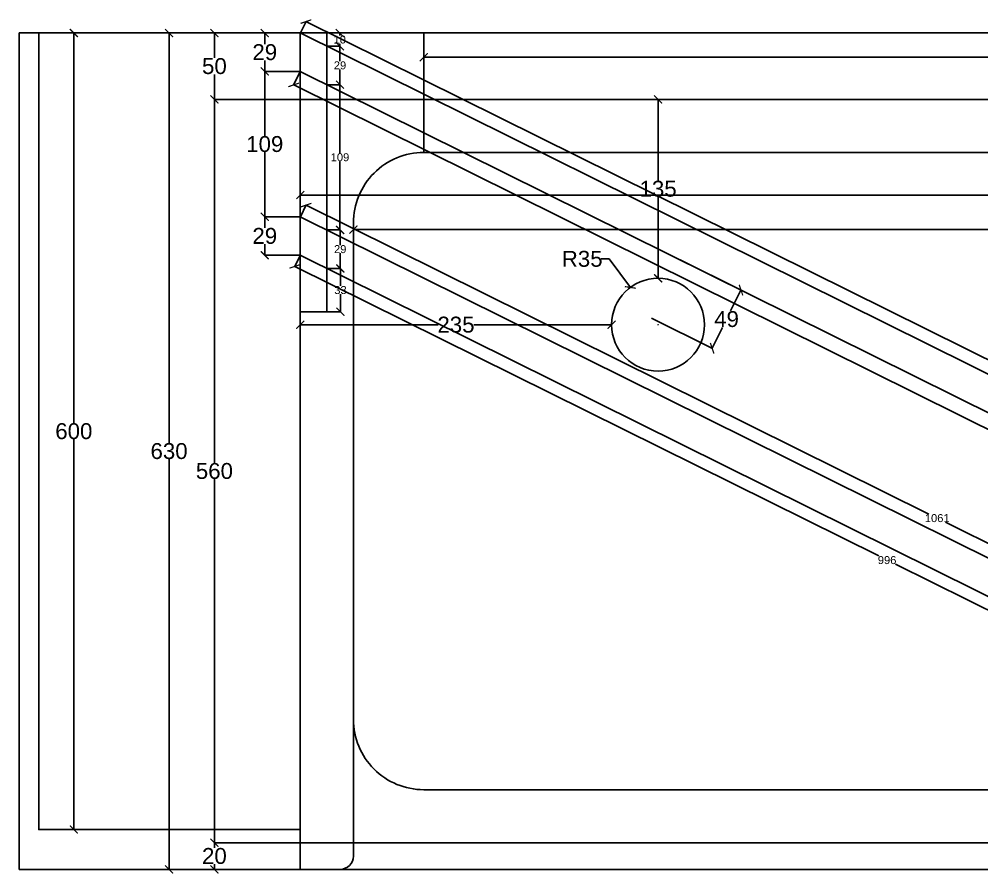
# Model space of a CAD drawing. Header units: inches. Extents: x -212 to 1238, y -87 to 640.
# Drawn here: x -212 to 513, y -3 to 640 of the extents above; entities that cross this region are included whole.
import ezdxf

# ---------------------------------------------------------------- set-up
doc = ezdxf.new("R2010")
doc.units = ezdxf.units.IN
doc.header["$MEASUREMENT"] = 0
doc.styles.get("Standard").update_dxf_attribs({"font": 'Arial.ttf'})
doc.dimstyles.get("Standard").update_dxf_attribs({"dimtxt": 6, "dimasz": 0.18, "dimexe": 0.18, "dimexo": 0.0625, "dimgap": 0.09, "dimtad": 0, "dimtih": 1, "dimtoh": 1, "dimdec": 0, "dimzin": 0, "dimdsep": 46, "dimtxsty": 'Standard', "dimcen": 0.09, "dimadec": 0, "dimazin": 0, "dimtfac": 1, "dimtdec": 0, "dimtofl": 0, "dimtmove": 0, "dimatfit": 3, "dimfxl": 1, "dimtolj": 1, "dimtzin": 0, "dimarcsym": 0})

# ---------------------------------------------------------------- blocks, each defined once
blk = doc.blocks.new('_ArchTick')
at = {"color": 0, "linetype": 'ByBlock', "const_width": 0.15}
blk.add_lwpolyline([(-0.5, -0.5), (0.5, 0.5)], dxfattribs=at)
blk = doc.blocks.new('*D4')
at = {"color": 0, "lineweight": -2, "transparency": 16777216}
for p, q in [((226.76, 459.81), (232.76, 459.81)), ((232.76, 459.81), (248.68, 438.35)), ((269.43, 410.24), (269.63, 410.24)), ((269.53, 410.14), (269.53, 410.34))]:
    blk.add_line(p, q, dxfattribs=at)
at = {"layer": 'Defpoints', "color": 0, "transparency": 16777216}
for p in [(248.68, 438.35), (269.53, 410.24)]:
    blk.add_point(p, dxfattribs=at)
at = {"color": 0, "lineweight": -2, "transparency": 16777216, "xscale": 6, "yscale": 6, "zscale": 6, "rotation": 306.5626317561072}
blk.add_blockref('_ArchTick', (248.68, 438.35), dxfattribs=at)
at = {"color": 0, "transparency": 16777216, "insert": (212.34, 459.81), "char_height": 12, "attachment_point": 5}
blk.add_mtext('\\A1;R35', dxfattribs=at)
blk = doc.blocks.new('*D5')
at = {"color": 0, "lineweight": -2, "transparency": 16777216}
for p, q in [((286.21, 459.03), (332.12, 436.27)), ((331.96, 436.35), (324.15, 420.61)), ((264.48, 415.21), (310.39, 392.45)), ((310.23, 392.53), (318.03, 408.27))]:
    blk.add_line(p, q, dxfattribs=at)
at = {"layer": 'Defpoints', "color": 0, "transparency": 16777216}
for p in [(286.16, 459.06), (331.96, 436.35), (264.43, 415.24)]:
    blk.add_point(p, dxfattribs=at)
at = {"color": 0, "lineweight": -2, "transparency": 16777216, "xscale": 6, "yscale": 6, "zscale": 6}
for p, rotation in [((331.96, 436.35), 63.62157936648762), ((310.23, 392.53), 243.6215793664876)]:
    blk.add_blockref('_ArchTick', p, dxfattribs=dict(at, rotation=rotation))
at = {"color": 0, "transparency": 16777216, "insert": (321.09, 414.44), "char_height": 12, "attachment_point": 5}
blk.add_mtext('\\A1;49', dxfattribs=at)
blk = doc.blocks.new('*D8')
at = {"color": 0, "lineweight": -2, "transparency": 16777216}
for p, q in [((269.53, 580), (269.53, 518.79)), ((269.59, 580), (269.71, 580)), ((269.53, 445.24), (269.53, 506.45)), ((269.46, 445.24), (269.35, 445.24))]:
    blk.add_line(p, q, dxfattribs=at)
at = {"layer": 'Defpoints', "color": 0, "transparency": 16777216}
for p in [(269.53, 580), (269.53, 580), (269.53, 445.24)]:
    blk.add_point(p, dxfattribs=at)
at = {"color": 0, "lineweight": -2, "transparency": 16777216, "xscale": 6, "yscale": 6, "zscale": 6}
for p, rotation in [((269.53, 580), 90), ((269.53, 445.24), 270)]:
    blk.add_blockref('_ArchTick', p, dxfattribs=dict(at, rotation=rotation))
at = {"color": 0, "transparency": 16777216, "insert": (269.53, 512.62), "char_height": 12, "attachment_point": 5}
blk.add_mtext('\\A1;135', dxfattribs=at)
blk = doc.blocks.new('*D9')
at = {"color": 0, "lineweight": -2, "transparency": 16777216}
for p, q in [((0, 410.3), (0, 410.42)), ((0, 410.24), (103.75, 410.24)), ((234.53, 410.24), (130.78, 410.24)), ((234.53, 410.3), (234.53, 410.42))]:
    blk.add_line(p, q, dxfattribs=at)
at = {"layer": 'Defpoints', "color": 0, "transparency": 16777216}
for p in [(0, 410.24), (0, 410.24), (234.53, 410.24)]:
    blk.add_point(p, dxfattribs=at)
at = {"color": 0, "lineweight": -2, "transparency": 16777216, "xscale": 6, "yscale": 6, "zscale": 6, "rotation": 180}
blk.add_blockref('_ArchTick', (0, 410.24), dxfattribs=at)
at = {"color": 0, "lineweight": -2, "transparency": 16777216, "xscale": 6, "yscale": 6, "zscale": 6}
blk.add_blockref('_ArchTick', (234.53, 410.24), dxfattribs=at)
at = {"color": 0, "transparency": 16777216, "insert": (117.26, 410.24), "char_height": 12, "attachment_point": 5}
blk.add_mtext('\\A1;235', dxfattribs=at)
blk = doc.blocks.new('*D13')
at = {"color": 0, "lineweight": -2, "transparency": 16777216}
for p, q in [((-0.06, 491.59), (-26.96, 491.59)), ((-26.78, 491.59), (-26.78, 483.25)), ((-26.78, 462.57), (-26.78, 470.91)), ((-0.06, 462.57), (-26.96, 462.57))]:
    blk.add_line(p, q, dxfattribs=at)
at = {"layer": 'Defpoints', "color": 0, "transparency": 16777216}
for p in [(-26.78, 491.59), (0, 491.59), (0, 462.57)]:
    blk.add_point(p, dxfattribs=at)
at = {"color": 0, "lineweight": -2, "transparency": 16777216, "xscale": 6, "yscale": 6, "zscale": 6}
for p, rotation in [((-26.78, 491.59), 90), ((-26.78, 462.57), 270)]:
    blk.add_blockref('_ArchTick', p, dxfattribs=dict(at, rotation=rotation))
at = {"color": 0, "transparency": 16777216, "insert": (-26.78, 477.08), "char_height": 12, "attachment_point": 5}
blk.add_mtext('\\A1;29', dxfattribs=at)
blk = doc.blocks.new('*D14')
at = {"color": 0, "lineweight": -2, "transparency": 16777216}
for p, q in [((-0.06, 600.98), (-26.96, 600.98)), ((-26.78, 600.98), (-26.78, 552.46)), ((-26.78, 491.59), (-26.78, 540.11)), ((-0.06, 491.59), (-26.96, 491.59))]:
    blk.add_line(p, q, dxfattribs=at)
at = {"layer": 'Defpoints', "color": 0, "transparency": 16777216}
for p in [(-26.78, 600.98), (0, 600.98), (0, 491.59)]:
    blk.add_point(p, dxfattribs=at)
at = {"color": 0, "lineweight": -2, "transparency": 16777216, "xscale": 6, "yscale": 6, "zscale": 6}
for p, rotation in [((-26.78, 600.98), 90), ((-26.78, 491.59), 270)]:
    blk.add_blockref('_ArchTick', p, dxfattribs=dict(at, rotation=rotation))
at = {"color": 0, "transparency": 16777216, "insert": (-26.78, 546.28), "char_height": 12, "attachment_point": 5}
blk.add_mtext('\\A1;109', dxfattribs=at)
blk = doc.blocks.new('*D15')
at = {"color": 0, "lineweight": -2, "transparency": 16777216}
for p, q in [((-0.06, 630), (-26.96, 630)), ((-26.78, 630), (-26.78, 621.66)), ((-26.78, 600.98), (-26.78, 609.32)), ((-0.06, 600.98), (-26.96, 600.98))]:
    blk.add_line(p, q, dxfattribs=at)
at = {"layer": 'Defpoints', "color": 0, "transparency": 16777216}
for p in [(-26.78, 630), (0, 630), (0, 600.98)]:
    blk.add_point(p, dxfattribs=at)
at = {"color": 0, "lineweight": -2, "transparency": 16777216, "xscale": 6, "yscale": 6, "zscale": 6}
for p, rotation in [((-26.78, 630), 90), ((-26.78, 600.98), 270)]:
    blk.add_blockref('_ArchTick', p, dxfattribs=dict(at, rotation=rotation))
at = {"color": 0, "transparency": 16777216, "insert": (-26.78, 615.49), "char_height": 12, "attachment_point": 5}
blk.add_mtext('\\A1;29', dxfattribs=at)
blk = doc.blocks.new('*D16')
at = {"color": 0, "lineweight": -2, "transparency": 16777216}
for p, q in [((-0.06, 20), (-64.91, 20)), ((-64.73, 20), (-64.73, 16.17)), ((-0.06, 0), (-64.91, 0)), ((-64.73, 0), (-64.73, 3.83))]:
    blk.add_line(p, q, dxfattribs=at)
at = {"layer": 'Defpoints', "color": 0, "transparency": 16777216}
for p in [(-64.73, 20), (0, 20), (0, 0)]:
    blk.add_point(p, dxfattribs=at)
at = {"color": 0, "lineweight": -2, "transparency": 16777216, "xscale": 6, "yscale": 6, "zscale": 6}
for p, rotation in [((-64.73, 20), 90), ((-64.73, 0), 270)]:
    blk.add_blockref('_ArchTick', p, dxfattribs=dict(at, rotation=rotation))
at = {"color": 0, "transparency": 16777216, "insert": (-64.73, 10), "char_height": 12, "attachment_point": 5}
blk.add_mtext('\\A1;20', dxfattribs=at)
blk = doc.blocks.new('*D17')
at = {"color": 0, "lineweight": -2, "transparency": 16777216}
for p, q in [((-0.06, 580), (-64.91, 580)), ((-64.73, 580), (-64.73, 306.17)), ((-64.73, 20), (-64.73, 293.83)), ((-0.06, 20), (-64.91, 20))]:
    blk.add_line(p, q, dxfattribs=at)
at = {"layer": 'Defpoints', "color": 0, "transparency": 16777216}
for p in [(-64.73, 580), (0, 580), (0, 20)]:
    blk.add_point(p, dxfattribs=at)
at = {"color": 0, "lineweight": -2, "transparency": 16777216, "xscale": 6, "yscale": 6, "zscale": 6}
for p, rotation in [((-64.73, 580), 90), ((-64.73, 20), 270)]:
    blk.add_blockref('_ArchTick', p, dxfattribs=dict(at, rotation=rotation))
at = {"color": 0, "transparency": 16777216, "insert": (-64.73, 300), "char_height": 12, "attachment_point": 5}
blk.add_mtext('\\A1;560', dxfattribs=at)
blk = doc.blocks.new('*D18')
at = {"color": 0, "lineweight": -2, "transparency": 16777216}
for p, q in [((-0.06, 630), (-64.91, 630)), ((-64.73, 630), (-64.73, 611.17)), ((-64.73, 580), (-64.73, 598.83)), ((-0.06, 580), (-64.91, 580))]:
    blk.add_line(p, q, dxfattribs=at)
at = {"layer": 'Defpoints', "color": 0, "transparency": 16777216}
for p in [(-64.73, 630), (0, 630), (0, 580)]:
    blk.add_point(p, dxfattribs=at)
at = {"color": 0, "lineweight": -2, "transparency": 16777216, "xscale": 6, "yscale": 6, "zscale": 6}
for p, rotation in [((-64.73, 630), 90), ((-64.73, 580), 270)]:
    blk.add_blockref('_ArchTick', p, dxfattribs=dict(at, rotation=rotation))
at = {"color": 0, "transparency": 16777216, "insert": (-64.73, 605), "char_height": 12, "attachment_point": 5}
blk.add_mtext('\\A1;50', dxfattribs=at)
blk = doc.blocks.new('*D19')
at = {"color": 0, "lineweight": -2, "transparency": 16777216}
for p, q in [((-0.06, 630), (-99.06, 630)), ((-98.88, 630), (-98.88, 321.17)), ((-98.88, 0), (-98.88, 308.83)), ((-0.06, 0), (-99.06, 0))]:
    blk.add_line(p, q, dxfattribs=at)
at = {"layer": 'Defpoints', "color": 0, "transparency": 16777216}
for p in [(0, 630), (-98.88, 0), (0, 0)]:
    blk.add_point(p, dxfattribs=at)
at = {"color": 0, "lineweight": -2, "transparency": 16777216, "xscale": 6, "yscale": 6, "zscale": 6}
for p, rotation in [((-98.88, 630), 90), ((-98.88, 0), 270)]:
    blk.add_blockref('_ArchTick', p, dxfattribs=dict(at, rotation=rotation))
at = {"color": 0, "transparency": 16777216, "insert": (-98.88, 315), "char_height": 12, "attachment_point": 5}
blk.add_mtext('\\A1;630', dxfattribs=at)
blk = doc.blocks.new('*D20')
at = {"color": 0, "lineweight": -2, "transparency": 16777216}
for p, q in [((1080, 579.94), (1080, 507.78)), ((0, 508.02), (0, 508.14)), ((0, 507.96), (522.56, 507.96)), ((1080, 507.96), (557.44, 507.96))]:
    blk.add_line(p, q, dxfattribs=at)
at = {"layer": 'Defpoints', "color": 0, "transparency": 16777216}
for p in [(1080, 580), (0, 507.96), (0, 507.96)]:
    blk.add_point(p, dxfattribs=at)
at = {"color": 0, "lineweight": -2, "transparency": 16777216, "xscale": 6, "yscale": 6, "zscale": 6, "rotation": 180}
blk.add_blockref('_ArchTick', (0, 507.96), dxfattribs=at)
at = {"color": 0, "lineweight": -2, "transparency": 16777216, "xscale": 6, "yscale": 6, "zscale": 6}
blk.add_blockref('_ArchTick', (1080, 507.96), dxfattribs=at)
at = {"color": 0, "transparency": 16777216, "insert": (540, 507.96), "char_height": 12, "attachment_point": 5}
blk.add_mtext('\\A1;1080', dxfattribs=at)
blk = doc.blocks.new('*D21')
at = {"color": 0, "lineweight": -2, "transparency": 16777216}
for p, q in [((1040, 486.94), (1040, 481.81)), ((40, 482.06), (40, 482.17)), ((40, 481.99), (558.8, 481.99)), ((1040, 481.99), (593.68, 481.99))]:
    blk.add_line(p, q, dxfattribs=at)
at = {"layer": 'Defpoints', "color": 0, "transparency": 16777216}
for p in [(1040, 487), (40, 481.99), (40, 481.99)]:
    blk.add_point(p, dxfattribs=at)
at = {"color": 0, "lineweight": -2, "transparency": 16777216, "xscale": 6, "yscale": 6, "zscale": 6, "rotation": 180}
blk.add_blockref('_ArchTick', (40, 481.99), dxfattribs=at)
at = {"color": 0, "lineweight": -2, "transparency": 16777216, "xscale": 6, "yscale": 6, "zscale": 6}
blk.add_blockref('_ArchTick', (1040, 481.99), dxfattribs=at)
at = {"color": 0, "transparency": 16777216, "insert": (576.24, 481.99), "char_height": 12, "attachment_point": 5}
blk.add_mtext('\\A1;1000', dxfattribs=at)
blk = doc.blocks.new('*D28')
at = {"color": 0, "lineweight": -2, "transparency": 16777216}
for p, q in [((93, 611.75), (93, 611.87)), ((93, 611.69), (610.77, 611.69)), ((987, 611.69), (637.3, 611.69)), ((987, 611.75), (987, 611.87))]:
    blk.add_line(p, q, dxfattribs=at)
at = {"layer": 'Defpoints', "color": 0, "transparency": 16777216}
for p in [(93, 611.69), (987, 611.69), (987, 611.69)]:
    blk.add_point(p, dxfattribs=at)
at = {"color": 0, "lineweight": -2, "transparency": 16777216, "xscale": 6, "yscale": 6, "zscale": 6, "rotation": 180}
blk.add_blockref('_ArchTick', (93, 611.69), dxfattribs=at)
at = {"color": 0, "lineweight": -2, "transparency": 16777216, "xscale": 6, "yscale": 6, "zscale": 6}
blk.add_blockref('_ArchTick', (987, 611.69), dxfattribs=at)
at = {"color": 0, "transparency": 16777216, "insert": (624.04, 611.69), "char_height": 12, "attachment_point": 5}
blk.add_mtext('\\A1;894', dxfattribs=at)
blk = doc.blocks.new('*D30')
at = {"color": 0, "lineweight": -2, "transparency": 16777216}
for p, q in [((-170.63, 630), (-170.63, 336.17)), ((-170.57, 630), (-170.45, 630)), ((-170.63, 30), (-170.63, 323.83)), ((-170.69, 30), (-170.81, 30))]:
    blk.add_line(p, q, dxfattribs=at)
at = {"layer": 'Defpoints', "color": 0, "transparency": 16777216}
for p in [(-170.63, 630), (-170.63, 30), (-170.63, 30)]:
    blk.add_point(p, dxfattribs=at)
at = {"color": 0, "lineweight": -2, "transparency": 16777216, "xscale": 6, "yscale": 6, "zscale": 6}
for p, rotation in [((-170.63, 630), 90), ((-170.63, 30), 270)]:
    blk.add_blockref('_ArchTick', p, dxfattribs=dict(at, rotation=rotation))
at = {"color": 0, "transparency": 16777216, "insert": (-170.63, 330), "char_height": 12, "attachment_point": 5}
blk.add_mtext('\\A1;600', dxfattribs=at)
blk = doc.blocks.new('*D32')
at = {"color": 0, "lineweight": -2, "transparency": 16777216}
for p, q in [((20.06, 630), (29.87, 630)), ((29.69, 630), (29.69, 628.17)), ((20.06, 620.08), (29.87, 620.08)), ((29.69, 620.08), (29.69, 621.91))]:
    blk.add_line(p, q, dxfattribs=at)
at = {"layer": 'Defpoints', "color": 0, "transparency": 16777216}
for p in [(20, 630), (20, 620.08), (29.69, 620.08)]:
    blk.add_point(p, dxfattribs=at)
at = {"color": 0, "lineweight": -2, "transparency": 16777216, "xscale": 6, "yscale": 6, "zscale": 6}
for p, rotation in [((29.69, 630), 90), ((29.69, 620.08), 270)]:
    blk.add_blockref('_ArchTick', p, dxfattribs=dict(at, rotation=rotation))
at = {"color": 0, "transparency": 16777216, "insert": (29.69, 625.04), "char_height": 6, "attachment_point": 5}
blk.add_mtext('\\A1;10', dxfattribs=at)
blk = doc.blocks.new('*D33')
at = {"color": 0, "lineweight": -2, "transparency": 16777216}
for p, q in [((20.06, 620.08), (30.05, 620.08)), ((29.87, 620.08), (29.87, 608.7)), ((29.87, 591.06), (29.87, 602.44)), ((20.06, 591.06), (30.05, 591.06))]:
    blk.add_line(p, q, dxfattribs=at)
at = {"layer": 'Defpoints', "color": 0, "transparency": 16777216}
for p in [(20, 620.08), (29.87, 620.08), (20, 591.06)]:
    blk.add_point(p, dxfattribs=at)
at = {"color": 0, "lineweight": -2, "transparency": 16777216, "xscale": 6, "yscale": 6, "zscale": 6}
for p, rotation in [((29.87, 620.08), 90), ((29.87, 591.06), 270)]:
    blk.add_blockref('_ArchTick', p, dxfattribs=dict(at, rotation=rotation))
at = {"color": 0, "transparency": 16777216, "insert": (29.87, 605.57), "char_height": 6, "attachment_point": 5}
blk.add_mtext('\\A1;29', dxfattribs=at)
blk = doc.blocks.new('*D34')
at = {"color": 0, "lineweight": -2, "transparency": 16777216}
for p, q in [((20.06, 591.06), (30.05, 591.06)), ((29.87, 591.06), (29.87, 539.5)), ((29.87, 481.67), (29.87, 533.23)), ((20.06, 481.67), (30.05, 481.67))]:
    blk.add_line(p, q, dxfattribs=at)
at = {"layer": 'Defpoints', "color": 0, "transparency": 16777216}
for p in [(20, 591.06), (20, 481.67), (29.87, 481.67)]:
    blk.add_point(p, dxfattribs=at)
at = {"color": 0, "lineweight": -2, "transparency": 16777216, "xscale": 6, "yscale": 6, "zscale": 6}
for p, rotation in [((29.87, 591.06), 90), ((29.87, 481.67), 270)]:
    blk.add_blockref('_ArchTick', p, dxfattribs=dict(at, rotation=rotation))
at = {"color": 0, "transparency": 16777216, "insert": (29.87, 536.36), "char_height": 6, "attachment_point": 5}
blk.add_mtext('\\A1;109', dxfattribs=at)
blk = doc.blocks.new('*D35')
at = {"color": 0, "lineweight": -2, "transparency": 16777216}
for p, q in [((20.06, 481.67), (30.23, 481.67)), ((30.05, 481.67), (30.05, 470.29)), ((30.05, 452.65), (30.05, 464.03)), ((20.06, 452.65), (30.23, 452.65))]:
    blk.add_line(p, q, dxfattribs=at)
at = {"layer": 'Defpoints', "color": 0, "transparency": 16777216}
for p in [(20, 481.67), (20, 452.65), (30.05, 452.65)]:
    blk.add_point(p, dxfattribs=at)
at = {"color": 0, "lineweight": -2, "transparency": 16777216, "xscale": 6, "yscale": 6, "zscale": 6}
for p, rotation in [((30.05, 481.67), 90), ((30.05, 452.65), 270)]:
    blk.add_blockref('_ArchTick', p, dxfattribs=dict(at, rotation=rotation))
at = {"color": 0, "transparency": 16777216, "insert": (30.05, 467.16), "char_height": 6, "attachment_point": 5}
blk.add_mtext('\\A1;29', dxfattribs=at)
blk = doc.blocks.new('*D36')
at = {"color": 0, "lineweight": -2, "transparency": 16777216}
for p, q in [((20.06, 452.65), (30.41, 452.65)), ((30.23, 452.65), (30.23, 439.45)), ((30.23, 420), (30.23, 433.19)), ((20.06, 420), (30.41, 420))]:
    blk.add_line(p, q, dxfattribs=at)
at = {"layer": 'Defpoints', "color": 0, "transparency": 16777216}
for p in [(20, 452.65), (20, 420), (30.23, 420)]:
    blk.add_point(p, dxfattribs=at)
at = {"color": 0, "lineweight": -2, "transparency": 16777216, "xscale": 6, "yscale": 6, "zscale": 6}
for p, rotation in [((30.23, 452.65), 90), ((30.23, 420), 270)]:
    blk.add_blockref('_ArchTick', p, dxfattribs=dict(at, rotation=rotation))
at = {"color": 0, "transparency": 16777216, "insert": (30.23, 436.32), "char_height": 6, "attachment_point": 5}
blk.add_mtext('\\A1;33', dxfattribs=at)
blk = doc.blocks.new('*D42')
at = {"color": 0, "lineweight": -2, "transparency": 16777216}
for p, q in [((0.03, 630.06), (4.33, 638.73)), ((4.25, 638.57), (590.43, 347.86)), ((1234.25, 28.57), (603.06, 341.6)), ((1230.03, 20.06), (1234.33, 28.73))]:
    blk.add_line(p, q, dxfattribs=at)
at = {"layer": 'Defpoints', "color": 0, "transparency": 16777216}
for p in [(0, 630), (1234.25, 28.57), (1230, 20)]:
    blk.add_point(p, dxfattribs=at)
at = {"color": 0, "lineweight": -2, "transparency": 16777216, "xscale": 6, "yscale": 6, "zscale": 6}
for p, rotation in [((4.25, 638.57), 153.6215793664876), ((1234.25, 28.57), 333.6215793664876)]:
    blk.add_blockref('_ArchTick', p, dxfattribs=dict(at, rotation=rotation))
at = {"color": 0, "transparency": 16777216, "insert": (596.75, 344.73), "char_height": 6, "attachment_point": 5}
blk.add_mtext('\\A1;1373', dxfattribs=at)
blk = doc.blocks.new('*D43')
at = {"color": 0, "lineweight": -2, "transparency": 16777216}
for p, q in [((-0.03, 600.92), (-5.08, 590.73)), ((-5, 590.89), (574.43, 303.53)), ((1166.48, 9.91), (587.05, 297.27)), ((1171.45, 19.94), (1166.4, 9.75))]:
    blk.add_line(p, q, dxfattribs=at)
at = {"layer": 'Defpoints', "color": 0, "transparency": 16777216}
for p in [(0, 600.98), (-5, 590.89), (1171.48, 20)]:
    blk.add_point(p, dxfattribs=at)
at = {"color": 0, "lineweight": -2, "transparency": 16777216, "xscale": 6, "yscale": 6, "zscale": 6}
for p, rotation in [((-5, 590.89), 153.6215793664876), ((1166.48, 9.91), 333.6215793664876)]:
    blk.add_blockref('_ArchTick', p, dxfattribs=dict(at, rotation=rotation))
at = {"color": 0, "transparency": 16777216, "insert": (580.74, 300.4), "char_height": 6, "attachment_point": 5}
blk.add_mtext('\\A1;1308', dxfattribs=at)
blk = doc.blocks.new('*D44')
at = {"color": 0, "lineweight": -2, "transparency": 16777216}
for p, q in [((0.03, 491.64), (4.41, 500.49)), ((4.33, 500.33), (473.47, 267.66)), ((955.24, 28.74), (486.1, 261.4)), ((950.94, 20.06), (955.32, 28.9))]:
    blk.add_line(p, q, dxfattribs=at)
at = {"layer": 'Defpoints', "color": 0, "transparency": 16777216}
for p in [(0, 491.59), (955.24, 28.74), (950.91, 20)]:
    blk.add_point(p, dxfattribs=at)
at = {"color": 0, "lineweight": -2, "transparency": 16777216, "xscale": 6, "yscale": 6, "zscale": 6}
for p, rotation in [((4.33, 500.33), 153.6215793664876), ((955.24, 28.74), 333.6215793664876)]:
    blk.add_blockref('_ArchTick', p, dxfattribs=dict(at, rotation=rotation))
at = {"color": 0, "transparency": 16777216, "insert": (479.79, 264.53), "char_height": 6, "attachment_point": 5}
blk.add_mtext('\\A1;1061', dxfattribs=at)
blk = doc.blocks.new('*D45')
at = {"color": 0, "lineweight": -2, "transparency": 16777216}
for p, q in [((-0.03, 462.51), (-4.23, 454.03)), ((-4.15, 454.2), (435.73, 236.04)), ((888.24, 11.63), (448.36, 229.78)), ((892.36, 19.94), (888.16, 11.47))]:
    blk.add_line(p, q, dxfattribs=at)
at = {"layer": 'Defpoints', "color": 0, "transparency": 16777216}
for p in [(0, 462.57), (-4.15, 454.2), (892.39, 20)]:
    blk.add_point(p, dxfattribs=at)
at = {"color": 0, "lineweight": -2, "transparency": 16777216, "xscale": 6, "yscale": 6, "zscale": 6}
for p, rotation in [((-4.15, 454.2), 153.6215793664876), ((888.24, 11.63), 333.6215793664876)]:
    blk.add_blockref('_ArchTick', p, dxfattribs=dict(at, rotation=rotation))
at = {"color": 0, "transparency": 16777216, "insert": (442.04, 232.91), "char_height": 6, "attachment_point": 5}
blk.add_mtext('\\A1;996', dxfattribs=at)

msp = doc.modelspace()

# ---------------------------------------------------------------- linework, layer by layer
at = {"color": 3}
msp.add_lwpolyline([(93, 630), (-211.74, 630), (-211.74, 0), (30, 0, 0.414214), (40, 10), (40, 487, -0.414214), (93, 540)], format="xyb", close=True, dxfattribs=at)
at = {"color": 5}
msp.add_lwpolyline([(0, 30), (-197.08, 30), (-197.08, 630), (0, 630)], close=True, dxfattribs=at)
msp.add_lwpolyline([(0, 0), (1230, 0), (1230, 630), (0, 630)], close=True)
at = {"color": 1}
for points in [[(0, 630), (1230, 20), (1171.48, 20), (0, 600.98)], [(0, 491.59), (950.91, 20), (892.39, 20), (0, 462.57)]]:
    msp.add_lwpolyline(points, close=True, dxfattribs=at)
at = {"color": 4}
msp.add_lwpolyline([(0, 630), (0, 420), (20, 420), (20, 630)], close=True, dxfattribs=at)
at = {"color": 3}
msp.add_lwpolyline([(987, 540), (93, 540), (93, 630), (987, 630)], close=True, dxfattribs=at)
at = {"color": 2}
msp.add_lwpolyline([(0, 20), (1080, 20), (1080, 580), (0, 580)], close=True, dxfattribs=at)
msp.add_lwpolyline([(93, 60), (987, 60, 0.414214), (1040, 113), (1040, 487, 0.414214), (987, 540), (93, 540, 0.414214), (40, 487), (40, 113, 0.414214)], format="xyb", close=True, dxfattribs=at)
msp.add_circle((269.53, 410.24), 35, dxfattribs=at)

# ---------------------------------------------------------------- dimensions: what is measured, and where the dimension line sits
dim = msp.add_linear_dim(base=(1234.25, 28.57), p1=(0, 630), p2=(1230, 20), angle=333.62158, dimstyle='Standard', override={"dimasz": 6, "dimblk": 'ArchTick', "dimblk1": 'ArchTick', "dimblk2": 'ArchTick', "dimcen": 0.1, "dimldrblk": 'ArchTick'})
dim.commit()
dim.dimension.update_dxf_attribs({"geometry": '*D42', "text_midpoint": (596.75, 344.73), "dimtype": 161})
for base, p1, p2, angle, override, picture, middle in [((-170.63, 30), (-170.63, 630), (-170.63, 30), 90, {"dimtxt": 12, "dimasz": 6, "dimblk": 'ArchTick', "dimblk1": 'ArchTick', "dimblk2": 'ArchTick', "dimcen": 0.1, "dimldrblk": 'ArchTick'}, '*D30', (-170.63, 330)), ((-98.88, 0), (0, 630), (0, 0), 90, {"dimtxt": 12, "dimasz": 6, "dimblk": 'ArchTick', "dimblk1": 'ArchTick', "dimblk2": 'ArchTick', "dimcen": 0.1, "dimldrblk": 'ArchTick'}, '*D19', (-98.88, 315)), ((-64.73, 630), (0, 580), (0, 630), 270, {"dimtxt": 12, "dimasz": 6, "dimblk": 'ArchTick', "dimblk1": 'ArchTick', "dimblk2": 'ArchTick', "dimcen": 0.1, "dimldrblk": 'ArchTick'}, '*D18', (-64.73, 605)), ((-26.78, 630), (0, 600.98), (0, 630), 270, {"dimtxt": 12, "dimasz": 6, "dimblk": 'ArchTick', "dimblk1": 'ArchTick', "dimblk2": 'ArchTick', "dimcen": 0.1, "dimldrblk": 'ArchTick'}, '*D15', (-26.78, 615.49)), ((29.69, 620.08), (20, 630), (20, 620.08), 90, {"dimasz": 6, "dimblk": 'ArchTick', "dimblk1": 'ArchTick', "dimblk2": 'ArchTick', "dimcen": 0.1, "dimldrblk": 'ArchTick'}, '*D32', (29.69, 625.04)), ((29.87, 620.08), (20, 591.06), (20, 620.08), 90, {"dimasz": 6, "dimblk": 'ArchTick', "dimblk1": 'ArchTick', "dimblk2": 'ArchTick', "dimcen": 0.1, "dimldrblk": 'ArchTick'}, '*D33', (29.87, 605.57)), ((-26.78, 600.98), (0, 491.59), (0, 600.98), 270, {"dimtxt": 12, "dimasz": 6, "dimblk": 'ArchTick', "dimblk1": 'ArchTick', "dimblk2": 'ArchTick', "dimcen": 0.1, "dimldrblk": 'ArchTick'}, '*D14', (-26.78, 546.28)), ((29.87, 481.67), (20, 591.06), (20, 481.67), 90, {"dimasz": 6, "dimblk": 'ArchTick', "dimblk1": 'ArchTick', "dimblk2": 'ArchTick', "dimcen": 0.1, "dimldrblk": 'ArchTick'}, '*D34', (29.87, 536.36)), ((-64.73, 580), (0, 20), (0, 580), 270, {"dimtxt": 12, "dimasz": 6, "dimblk": 'ArchTick', "dimblk1": 'ArchTick', "dimblk2": 'ArchTick', "dimcen": 0.1, "dimldrblk": 'ArchTick'}, '*D17', (-64.73, 300)), ((269.53, 580), (269.53, 445.24), (269.53, 580), 90, {"dimtxt": 12, "dimasz": 6, "dimblk": 'ArchTick', "dimblk1": 'ArchTick', "dimblk2": 'ArchTick', "dimcen": 0.1, "dimldrblk": 'ArchTick'}, '*D8', (269.53, 512.62)), ((-26.78, 491.59), (0, 462.57), (0, 491.59), 270, {"dimtxt": 12, "dimasz": 6, "dimblk": 'ArchTick', "dimblk1": 'ArchTick', "dimblk2": 'ArchTick', "dimcen": 0.1, "dimldrblk": 'ArchTick'}, '*D13', (-26.78, 477.08)), ((30.05, 452.65), (20, 481.67), (20, 452.65), 90, {"dimasz": 6, "dimblk": 'ArchTick', "dimblk1": 'ArchTick', "dimblk2": 'ArchTick', "dimcen": 0.1, "dimldrblk": 'ArchTick'}, '*D35', (30.05, 467.16)), ((30.23, 420), (20, 452.65), (20, 420), 90, {"dimasz": 6, "dimblk": 'ArchTick', "dimblk1": 'ArchTick', "dimblk2": 'ArchTick', "dimcen": 0.1, "dimldrblk": 'ArchTick'}, '*D36', (30.23, 436.32)), ((-64.73, 20), (0, 0), (0, 20), 270, {"dimtxt": 12, "dimasz": 6, "dimblk": 'ArchTick', "dimblk1": 'ArchTick', "dimblk2": 'ArchTick', "dimcen": 0.1, "dimldrblk": 'ArchTick'}, '*D16', (-64.73, 10))]:
    dim = msp.add_linear_dim(base=base, p1=p1, p2=p2, angle=angle, dimstyle='Standard', override=override)
    dim.commit()
    dim.dimension.update_dxf_attribs({"geometry": picture, "text_midpoint": middle})
for base, p1, p2, picture, middle in [((987, 611.69), (93, 611.69), (987, 611.69), '*D28', (624.04, 611.69)), ((0, 507.96), (1080, 580), (0, 507.96), '*D20', (540, 507.96)), ((40, 481.99), (1040, 487), (40, 481.99), '*D21', (576.24, 481.99))]:
    dim = msp.add_linear_dim(base=base, p1=p1, p2=p2, dimstyle='Standard', override={"dimtxt": 12, "dimasz": 6, "dimblk": 'ArchTick', "dimblk1": 'ArchTick', "dimblk2": 'ArchTick', "dimcen": 0.1, "dimldrblk": 'ArchTick'})
    dim.commit()
    dim.dimension.update_dxf_attribs({"geometry": picture, "text_midpoint": middle, "dimtype": 160})
for p1, p2, distance, override, picture, middle in [((1171.48, 20), (0, 600.98), 11.26, {"dimasz": 6, "dimblk": 'ArchTick', "dimblk1": 'ArchTick', "dimblk2": 'ArchTick', "dimcen": 0.1, "dimldrblk": 'ArchTick'}, '*D43', (580.74, 300.4)), ((0, 491.59), (950.91, 20), 9.75, {"dimasz": 6, "dimblk": 'ArchTick', "dimblk1": 'ArchTick', "dimblk2": 'ArchTick', "dimcen": 0.1, "dimldrblk": 'ArchTick'}, '*D44', (479.79, 264.53)), ((892.39, 20), (0, 462.57), 9.34, {"dimasz": 6, "dimblk": 'ArchTick', "dimblk1": 'ArchTick', "dimblk2": 'ArchTick', "dimcen": 0.1, "dimldrblk": 'ArchTick'}, '*D45', (442.04, 232.91)), ((264.43, 415.24), (286.16, 459.06), -51.12, {"dimtxt": 12, "dimasz": 6, "dimblk": 'ArchTick', "dimblk1": 'ArchTick', "dimblk2": 'ArchTick', "dimcen": 0.1, "dimldrblk": 'ArchTick'}, '*D5', (321.09, 414.44))]:
    dim = msp.add_aligned_dim(p1=p1, p2=p2, distance=distance, dimstyle='Standard', override=override)
    dim.commit()
    dim.dimension.update_dxf_attribs({"geometry": picture, "text_midpoint": middle})
dim = msp.add_radius_dim(center=(269.53, 410.24), mpoint=(248.68, 438.35), dimstyle='Standard', override={"dimtxt": 12, "dimasz": 6, "dimblk": 'ArchTick', "dimblk1": 'ArchTick', "dimblk2": 'ArchTick', "dimcen": 0.1, "dimldrblk": 'ArchTick'})
dim.commit()
dim.dimension.update_dxf_attribs({"geometry": '*D4', "text_midpoint": (212.34, 459.81), "dimtype": 164})
dim = msp.add_linear_dim(base=(0, 410.24), p1=(234.53, 410.24), p2=(0, 410.24), dimstyle='Standard', override={"dimtxt": 12, "dimasz": 6, "dimblk": 'ArchTick', "dimblk1": 'ArchTick', "dimblk2": 'ArchTick', "dimcen": 0.1, "dimldrblk": 'ArchTick'})
dim.commit()
dim.dimension.update_dxf_attribs({"geometry": '*D9', "text_midpoint": (117.26, 410.24)})

doc.saveas('drawing.dxf')
